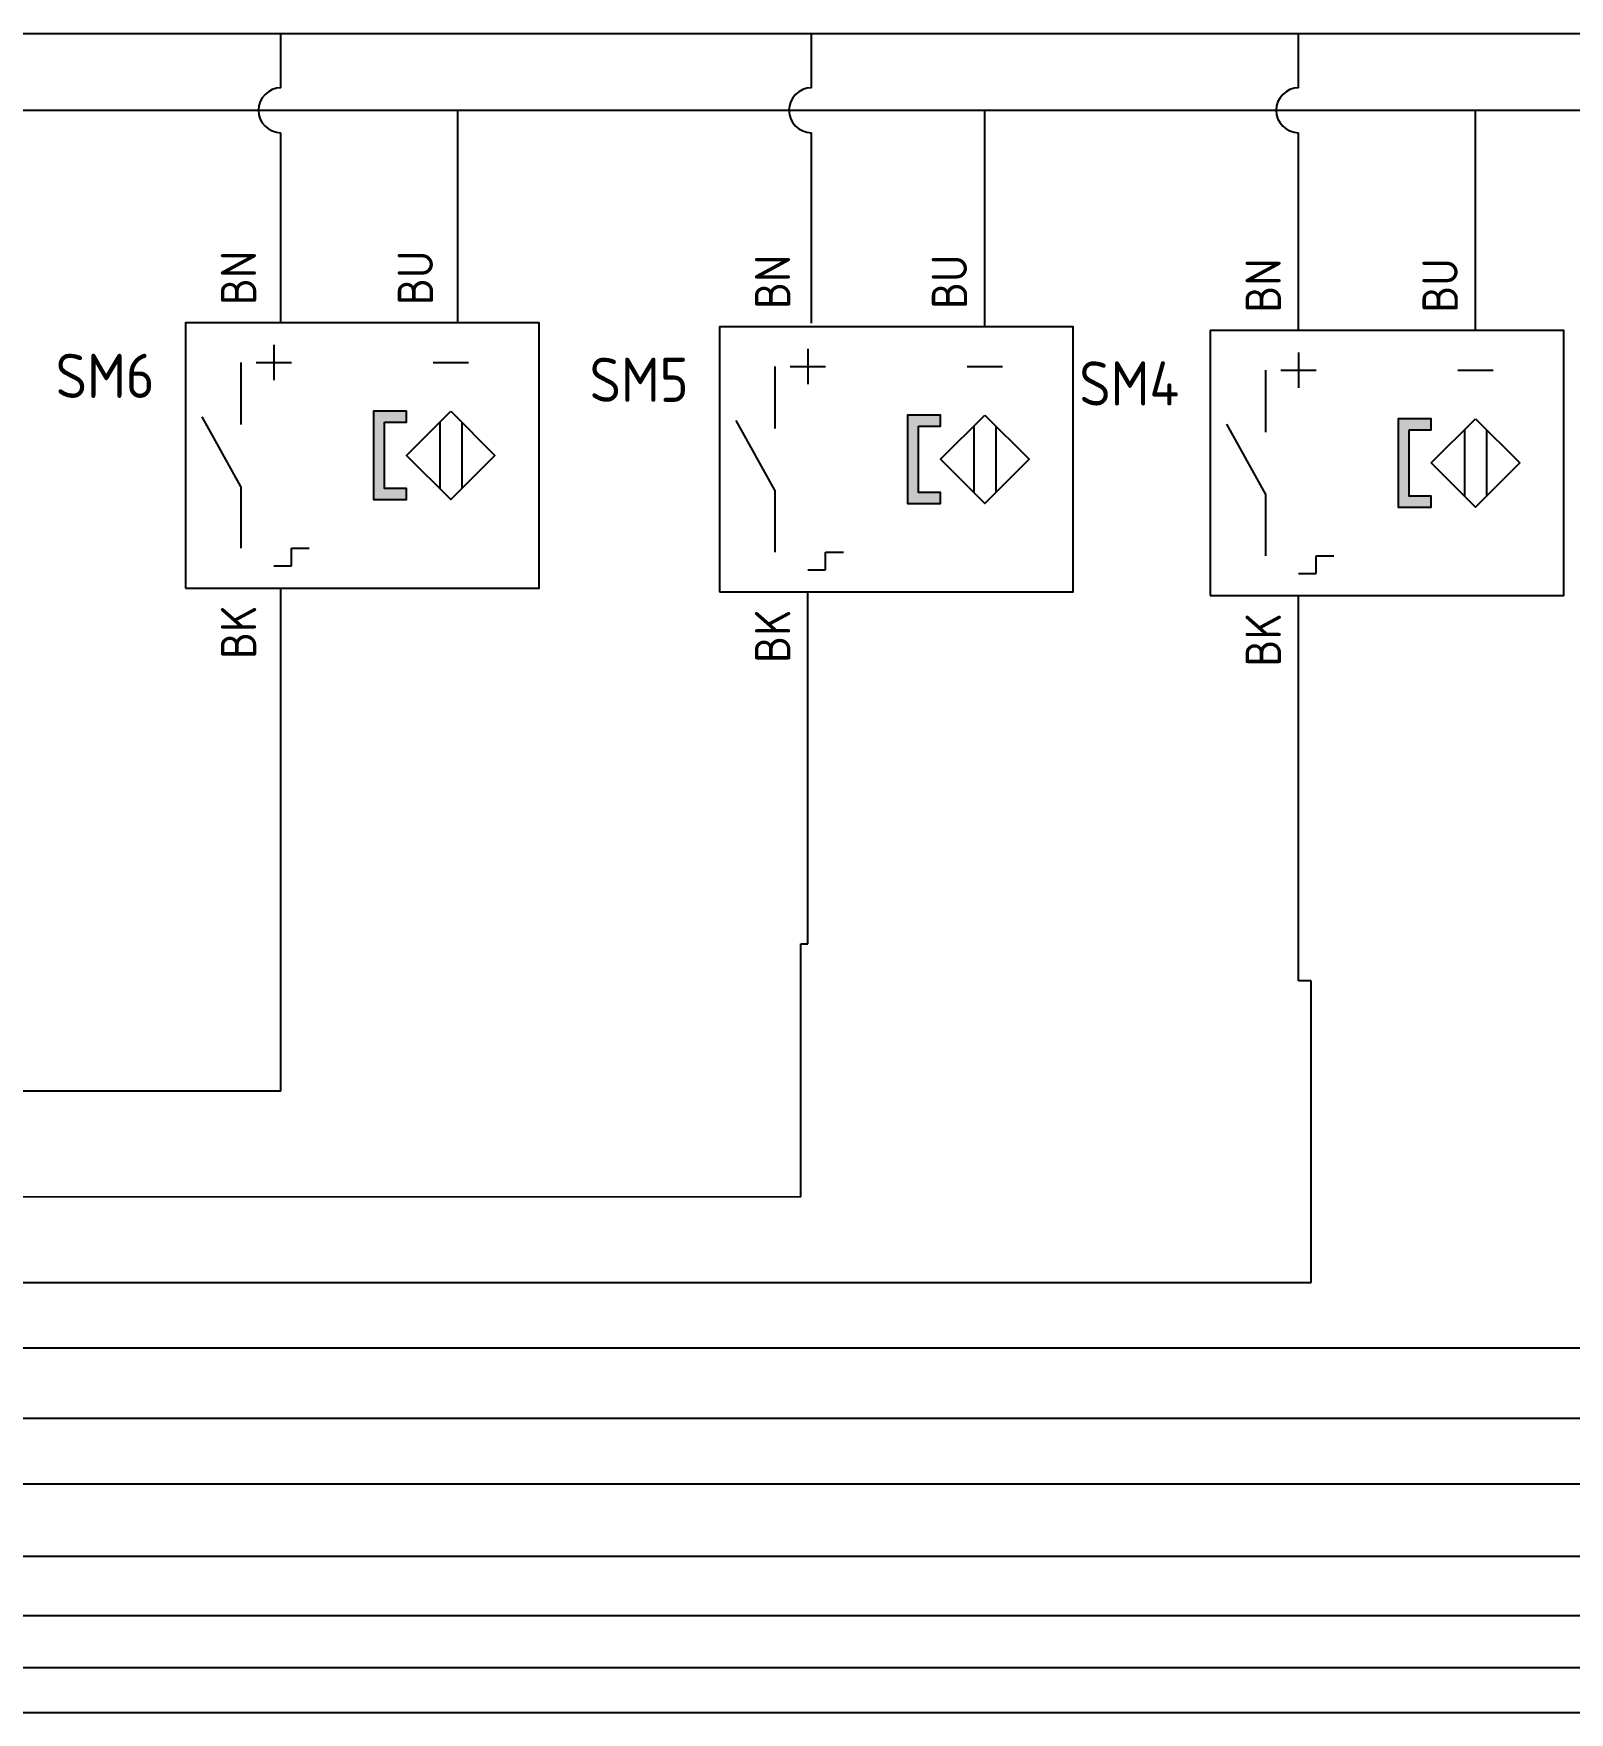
# Model space of a CAD drawing. Header units: millimetres. Extents: x 367 to 1026, y -455 to 11.
# Drawn here: x 709.2 to 796, y -191.4 to -96.4 of the extents above; entities that cross this region are included whole.
import ezdxf
from ezdxf.enums import TextEntityAlignment as Align

# ---------------------------------------------------------------- set-up
doc = ezdxf.new("R2010")
doc.units = ezdxf.units.MM
doc.header["$LTSCALE"] = 6
for name, color, linetype in [('RED_2.5mm^2', 1, 'Continuous'), ('SYMS', 7, 'Continuous'), ('TAGS', 51, 'Continuous'), ('TAN_6.0mm^2', 31, 'Continuous'), ('TERMS', 4, 'Continuous'), ('YEL_14_THHN', 2, 'Continuous')]:
    doc.layers.add(name, color=color, linetype=linetype)
doc.styles.add('WD_IEC', font='isocp2.shx', dxfattribs={"width": 0.9, "height": 4})

# ---------------------------------------------------------------- blocks, each defined once
blk = doc.blocks.new('VPX11M3')
for p, q in [((0, 6.25), (0, 4.25)), ((-1.875, 5.25), (-1.875, 1.75)), ((-1, 5.25), (1, 5.25)), ((9, 5.25), (11, 5.25)), ((-1.875, -1.75), (-4.0625, 2.1875)), ((9.375, 1.875), (9.375, -1.875)), ((10.625, 1.875), (10.625, -1.875)), ((-1.875, -1.75), (-1.875, -5.25)), ((1, -6.25), (1, -5.25)), ((1, -5.25), (2, -5.25)), ((0, -6.25), (1, -6.25))]:
    blk.add_line(p, q)
for points in [[(-5, -7.5), (15, -7.5), (15, 7.5), (-5, 7.5)], [(6.25, 1.875), (7.5, 1.875), (7.5, 2.5), (5.625, 2.5), (5.625, -2.5), (7.5, -2.5), (7.5, -1.875), (6.25, -1.875)], [(10, 2.5), (12.5, 0), (10, -2.5), (7.5, 0)]]:
    blk.add_lwpolyline(points, close=True)
for points in [[(5.625, 2.5), (5.625, 1.875), (7.5, 2.5), (7.5, 1.875)], [(5.625, 1.875), (5.625, -1.875), (6.25, 1.875), (6.25, -1.875)], [(5.625, -1.875), (5.625, -2.5), (7.5, -1.875), (7.5, -2.5)]]:
    blk.add_solid(points)
at = {"style": 'WD_IEC'}
for tag, p in [('TERM02', (-1, 8.5)), ('TERM03', (9, 8.5))]:
    blk.add_attdef(tag, p, '', height=2, rotation=90, dxfattribs=at)
for tag, p in [('INST', (-6.75, 10.25)), ('LOC', (-6.75, 6.75)), ('TAG1', (-6.75, 3.25)), ('DESC1', (-6.75, -5.2)), ('DESC2', (-6.75, -8.7)), ('DESC3', (-6.75, -12.2))]:
    blk.add_attdef(tag, text='', height=2.5, dxfattribs=at).set_placement(p, align=Align.RIGHT)
at = {"style": 'WD_IEC', "flags": 1}
for tag, p, height in [('X2TERM02', (0, 7.5), 0.32), ('X2TERM03', (10, 7.5), 0.32), ('MFG', (17.75, 6.5), 1.5), ('CAT', (17.75, 4), 1.5), ('ASSYCODE', (16, -4), 1), ('FAMILY', (16, -5.5), 1), ('CATDESC', (16, -7), 1), ('X8TERM01', (0, -7.5), 0.32)]:
    blk.add_attdef(tag, p, '', height=height, dxfattribs=at)
at = {"lineweight": 15, "style": 'WD_IEC'}
for tag, p in [('XREF', (-6.75, -1.35)), ('WDTAGALT', (-6.75, -15.125))]:
    blk.add_attdef(tag, text='', height=2.5, dxfattribs=at).set_placement(p, align=Align.RIGHT)
at = {"style": 'WD_IEC'}
blk.add_attdef('TERM01', text='', height=2, rotation=90, dxfattribs=at).set_placement((-1, -8.5), align=Align.RIGHT)

msp = doc.modelspace()

# ---------------------------------------------------------------- linework, layer by layer
at = {"layer": 'RED_2.5mm^2'}
for p, q in [((485.233, -96.417), (983.772, -96.417)), ((723.175, -99.486), (723.175, -96.417)), ((753.175, -99.486), (753.175, -96.417)), ((780.726, -99.486), (780.726, -96.417)), ((723.175, -112.796), (723.175, -102.026)), ((753.175, -112.796), (753.175, -102.026)), ((780.726, -113.204), (780.726, -102.026)), ((780.726, -149.992), (780.726, -128.204)), ((781.426, -149.992), (780.726, -149.992)), ((781.426, -167.049), (781.426, -149.992)), ((615.981, -167.049), (781.426, -167.049)), ((621.061, -170.745), (808.548, -170.745)), ((626.141, -174.722), (837.412, -174.722)), ((631.221, -178.43), (864.251, -178.43)), ((636.653, -182.529), (893.546, -182.529)), ((641.334, -185.894), (918.466, -185.894)), ((646.461, -188.82), (943.381, -188.82)), ((657.891, -191.367), (969.296, -191.367))]:
    msp.add_line(p, q, dxfattribs=at)
at = {"layer": 'RED_2.5mm^2', "color": 1}
for p, q in [((752.98, -147.9), (752.98, -127.995)), ((752.583, -162.215), (752.579, -147.9)), ((752.579, -147.9), (752.98, -147.9)), ((605.809, -162.112), (752.579, -162.215))]:
    msp.add_line(p, q, dxfattribs=at)
at = {"layer": 'RED_2.5mm^2'}
for centre in [(723.175, -100.756), (753.175, -100.756), (780.726, -100.756)]:
    msp.add_arc(centre, 1.27, 90, 270, dxfattribs=at)
at = {"layer": 'TAN_6.0mm^2', "color": 250, "linetype": 'Continuous'}
for p, q in [((489.241, -100.756), (983.114, -100.756)), ((733.175, -112.796), (733.175, -100.756)), ((762.98, -112.995), (762.98, -100.756)), ((790.726, -113.204), (790.726, -100.756))]:
    msp.add_line(p, q, dxfattribs=at)
at = {"layer": 'YEL_14_THHN', "color": 1}
for q in [(723.175, -127.796), (600.741, -156.235)]:
    msp.add_line((723.175, -156.235), q, dxfattribs=at)

# ---------------------------------------------------------------- block references
at = {"layer": 'SYMS'}
ref = msp.add_blockref('VPX11M3', (722.779, -120.274), dxfattribs=at)
ref.add_attrib('TERM03', 'BU', (731.779, -111.774), dxfattribs={"layer": 'TERMS', "height": 2, "rotation": 90, "style": 'WD_IEC'})
ref.add_attrib('TERM02', 'BN', (721.779, -111.774), dxfattribs={"layer": 'TERMS', "height": 2, "rotation": 90, "style": 'WD_IEC'})
ref.add_attrib('TERM01', 'BK', dxfattribs={"layer": 'TERMS', "height": 2, "rotation": 90, "style": 'WD_IEC'}).set_placement((721.779, -128.774), align=Align.RIGHT)
ref.add_attrib('TAG1', 'SM6', dxfattribs={"layer": 'TAGS', "height": 2.5, "style": 'WD_IEC'}).set_placement((716.029, -117.024), align=Align.RIGHT)
ref = msp.add_blockref('VPX11M3', (752.98, -120.495), dxfattribs=at)
ref.add_attrib('TERM03', 'BU', (761.98, -111.995), dxfattribs={"layer": 'TERMS', "height": 2, "rotation": 90, "style": 'WD_IEC'})
ref.add_attrib('TERM02', 'BN', (751.98, -111.995), dxfattribs={"layer": 'TERMS', "height": 2, "rotation": 90, "style": 'WD_IEC'})
ref.add_attrib('TERM01', 'BK', dxfattribs={"layer": 'TERMS', "height": 2, "rotation": 90, "style": 'WD_IEC'}).set_placement((751.98, -128.995), align=Align.RIGHT)
ref.add_attrib('TAG1', 'SM5', dxfattribs={"layer": 'TAGS', "height": 2.5, "style": 'WD_IEC'}).set_placement((746.23, -117.245), align=Align.RIGHT)
ref = msp.add_blockref('VPX11M3', (780.726, -120.704), dxfattribs=at)
ref.add_attrib('TERM03', 'BU', (789.726, -112.204), dxfattribs={"layer": 'TERMS', "height": 2, "rotation": 90, "style": 'WD_IEC'})
ref.add_attrib('TERM02', 'BN', (779.726, -112.204), dxfattribs={"layer": 'TERMS', "height": 2, "rotation": 90, "style": 'WD_IEC'})
ref.add_attrib('TERM01', 'BK', dxfattribs={"layer": 'TERMS', "height": 2, "rotation": 90, "style": 'WD_IEC'}).set_placement((779.726, -129.204), align=Align.RIGHT)
ref.add_attrib('TAG1', 'SM4', dxfattribs={"layer": 'TAGS', "height": 2.5, "style": 'WD_IEC'}).set_placement((773.976, -117.454), align=Align.RIGHT)

doc.saveas('drawing.dxf')
